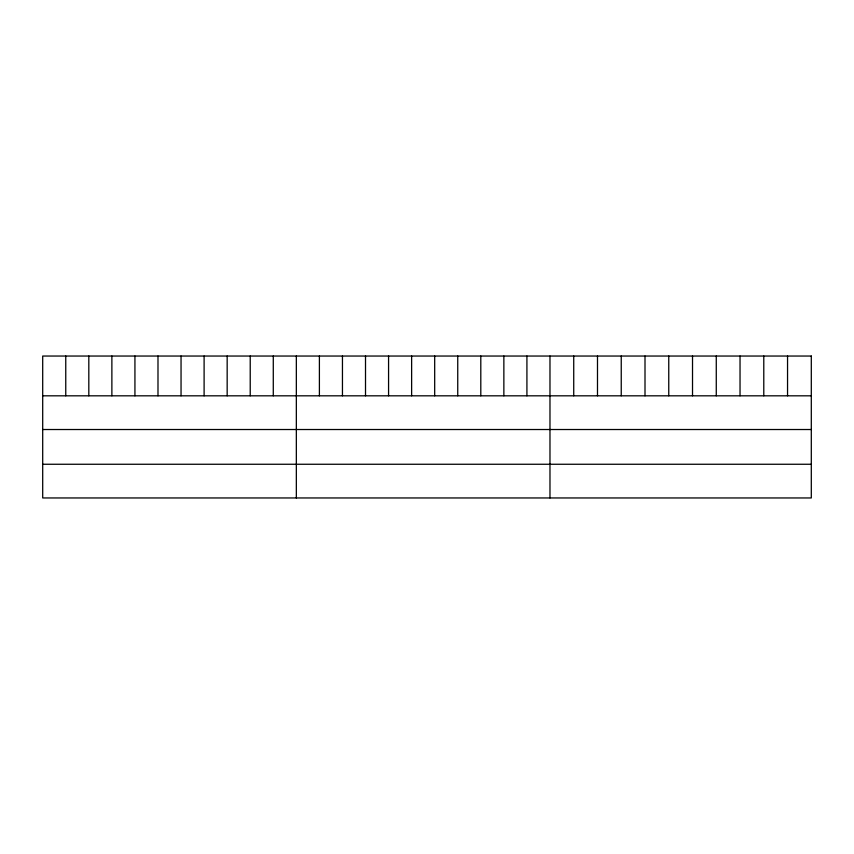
<?xml version="1.0" encoding="UTF-8"?>
<svg xmlns="http://www.w3.org/2000/svg" width="854" height="854" viewBox="0 0 854 854"><rect width="100%" height="100%" fill="white"/><g stroke="black" fill="none" stroke-linecap="round" stroke-linejoin="round"><path stroke-width="1.28" d="M42.7 395.818L811.3 395.818M42.7 429.519L811.3 429.519M42.7 464.256L811.3 464.256M787.548 356.043L787.548 395.818M763.786 356.043L763.786 395.818M740.034 356.043L740.034 395.818M716.271 356.043L716.271 395.818M692.519 356.043L692.519 395.818M668.757 356.043L668.757 395.818M645.005 356.043L645.005 395.818M621.242 356.043L621.242 395.818M597.49 356.043L597.49 395.818M573.728 356.043L573.728 395.818M549.976 356.043L549.976 497.957M526.918 356.043L526.918 395.818M503.86 356.043L503.86 395.818M480.802 356.043L480.802 395.818M457.744 356.043L457.744 395.818M434.686 356.043L434.686 395.818M411.628 356.043L411.628 395.818M388.57 356.043L388.57 395.818M365.512 356.043L365.512 395.818M342.454 356.043L342.454 395.818M319.396 356.043L319.396 395.818M296.338 356.043L296.338 497.957M273.28 356.043L273.28 395.818M250.222 356.043L250.222 395.818M227.164 356.043L227.164 395.818M204.106 356.043L204.106 395.818M181.048 356.043L181.048 395.818M157.99 356.043L157.99 395.818M134.932 356.043L134.932 395.818M111.874 356.043L111.874 395.818M88.816 356.043L88.816 395.818M65.758 356.043L65.758 395.818M811.3 356.043L42.7 356.043L42.7 497.957L811.3 497.957L811.3 356.043"/></g></svg>
